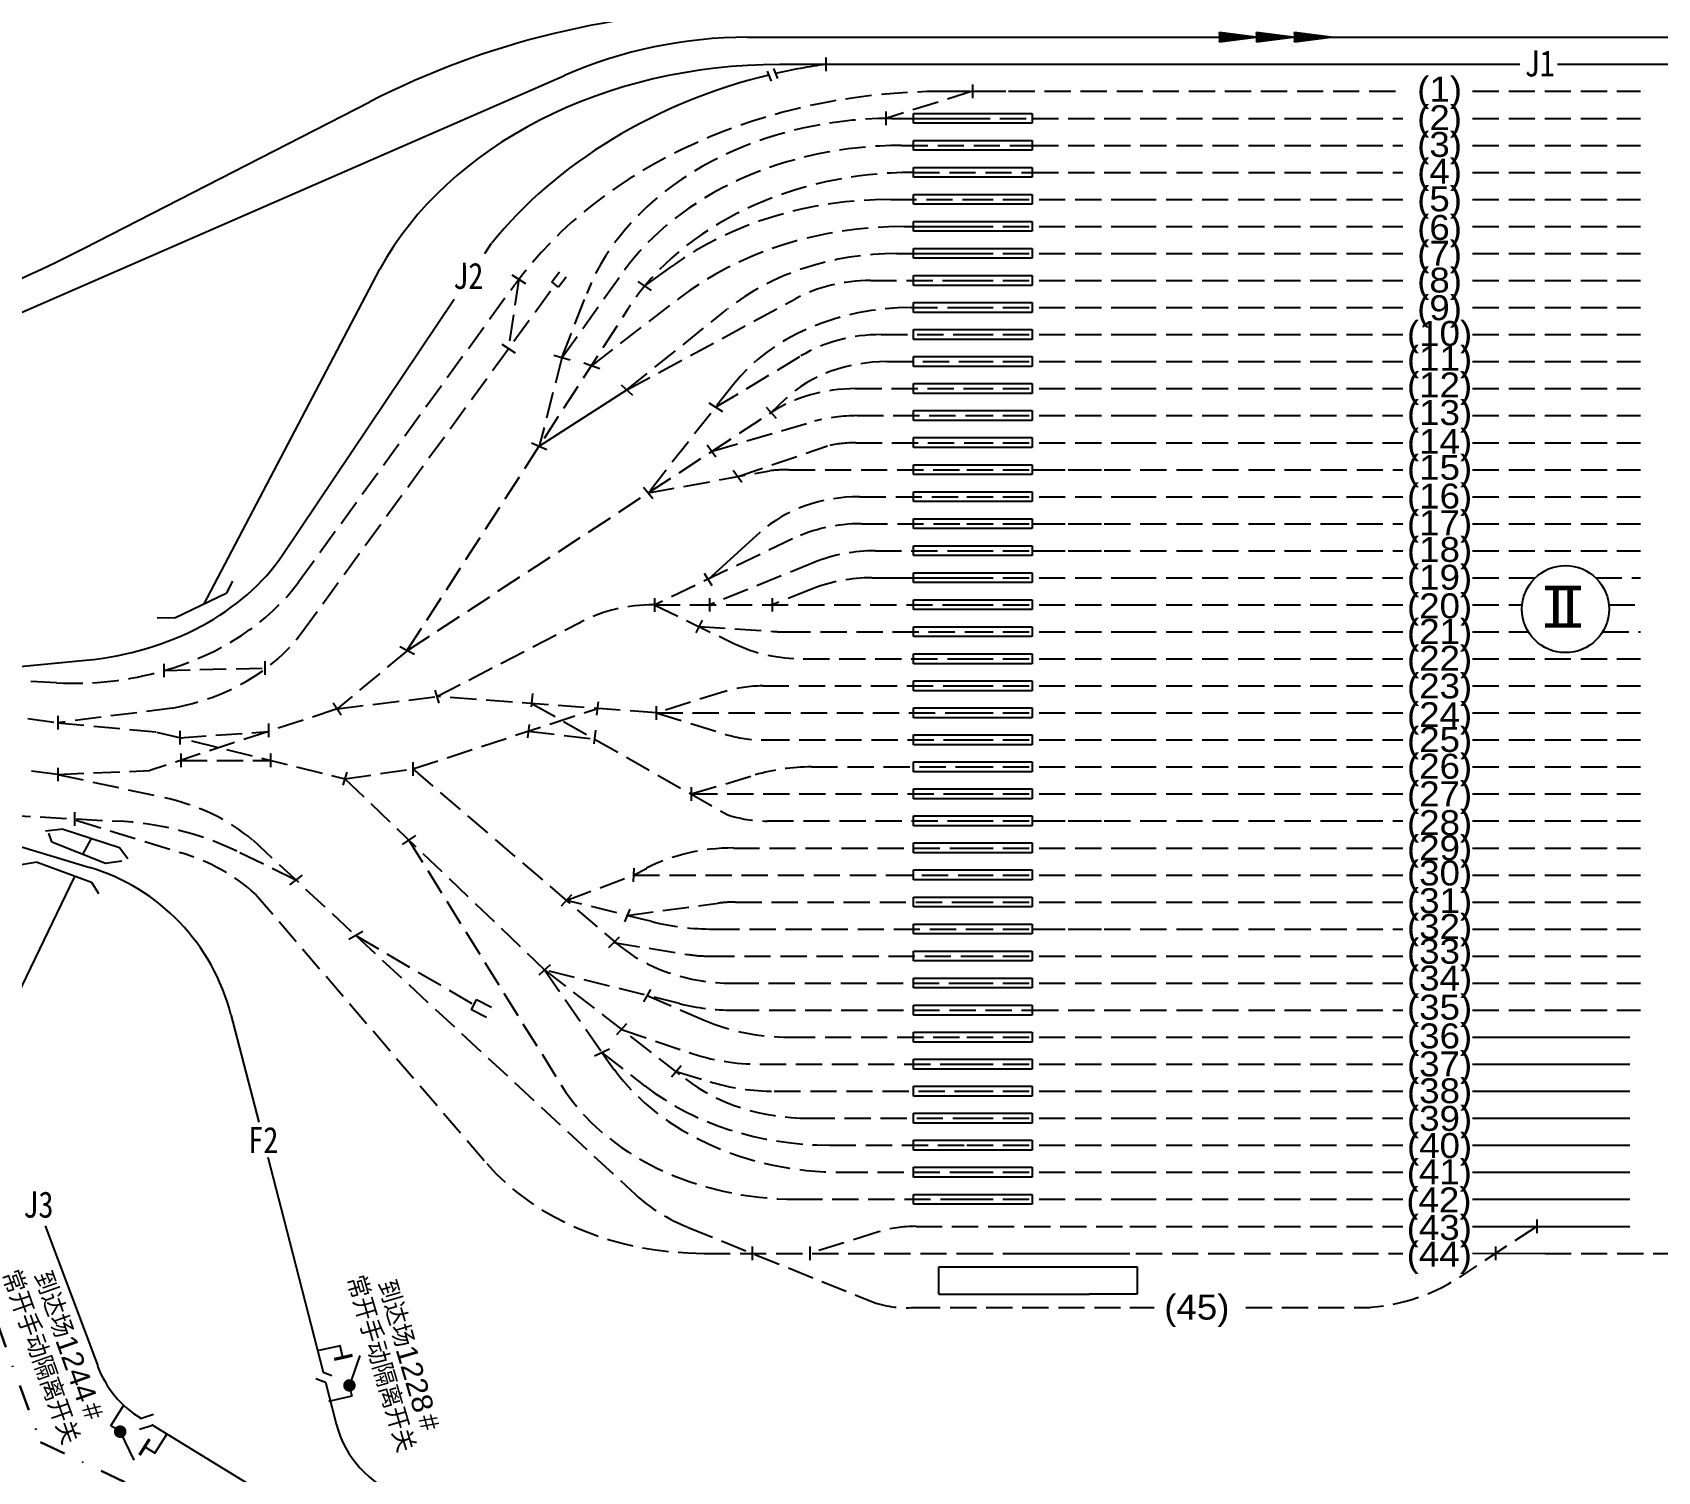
# Model space of a CAD drawing. Extents: x 3783 to 6106, y -2935 to -2515.
# Drawn here: x 4105.9 to 4229.8, y -2766.5 to -2656.8 of the extents above; entities that cross this region are included whole.
import ezdxf
from ezdxf.enums import TextEntityAlignment as Align

# ---------------------------------------------------------------- set-up
doc = ezdxf.new("R2010")
doc.units = 0
doc.header["$MEASUREMENT"] = 0
doc.linetypes.add('DHX3', pattern=[5, 2, -1.5, 0, -1.5])
doc.linetypes.add('XX', pattern=[5.5, 4, -1.5])
doc.layers.get('0').update_dxf_attribs({"linetype": 'CONTINUOUS'})
for name, color, linetype in [('2', 7, 'CONTINUOUS'), ('E_既有线路', 3, 'CONTINUOUS'), ('ZC_站场', 7, 'CONTINUOUS'), ('设计线', 1, 'CONTINUOUS')]:
    doc.layers.add(name, color=color, linetype=linetype)
doc.styles.add('pyf', font='rs9.shx', dxfattribs={"width": 0.7, "height": 1.2, "bigfont": 'hztxt.shx'})
doc.styles.get("Standard").update_dxf_attribs({"font": 'SimSun.ttf', "width": 0.8, "height": 2.5})

msp = doc.modelspace()

# ---------------------------------------------------------------- hatches: boundary and pattern name
h = msp.add_hatch()
h.set_pattern_fill('ANSI38', color=256, scale=0.158523, angle=278.3454, style=0)
h.set_pattern_definition([(44.7591, (4197.076792, -2657.114762), (-0.01395252, 0.01407036), []), (134.7591, (4197.076792, -2657.114762), (-0.0419754, 0.01418819), [0.04953835, -0.029723])])
h.paths.add_polyline_path([(4199.22, -2657.12), (4196.44, -2656.76), (4196.43, -2657.46)])
h = msp.add_hatch()
h.set_pattern_fill('ANSI38', color=256, scale=0.158523, angle=278.3454, style=0)
h.set_pattern_definition([(44.7591, (4199.899302, -2657.114762), (-0.01395252, 0.01407036), []), (134.7591, (4199.899302, -2657.114762), (-0.0419754, 0.01418819), [0.04953835, -0.029723])])
h.paths.add_polyline_path([(4202.04, -2657.12), (4199.26, -2656.76), (4199.26, -2657.46)])
h = msp.add_hatch()
h.set_pattern_fill('ANSI38', color=256, scale=0.158523, angle=278.3454, style=0)
h.set_pattern_definition([(44.7591, (4202.796727, -2657.114775), (-0.01395252, 0.01407036), []), (134.7591, (4202.796727, -2657.114775), (-0.0419754, 0.01418819), [0.04953835, -0.029723])])
h.paths.add_polyline_path([(4204.94, -2657.12), (4202.16, -2656.76), (4202.15, -2657.46)])

# ---------------------------------------------------------------- linework, layer by layer
for p, q in [((4196.44, -2656.76), (4196.43, -2657.46)), ((4199.22, -2657.12), (4196.43, -2657.11)), ((4196.43, -2657.46), (4199.22, -2657.12)), ((4199.22, -2657.12), (4196.44, -2656.76)), ((4199.26, -2656.76), (4199.26, -2657.46)), ((4202.04, -2657.12), (4199.26, -2656.76)), ((4202.04, -2657.12), (4199.26, -2657.11)), ((4199.26, -2657.46), (4202.04, -2657.12)), ((4202.16, -2656.76), (4202.15, -2657.46)), ((4204.94, -2657.12), (4202.15, -2657.11)), ((4202.15, -2657.46), (4204.94, -2657.12)), ((4204.94, -2657.12), (4202.16, -2656.76)), ((4166.42, -2658.67), (4166.42, -2659.7)), ((4161.94, -2659.7), (4162.26, -2660.46)), ((4162.42, -2659.5), (4162.74, -2660.27)), ((4175.89, -2661.24), (4177.18, -2661.24)), ((4177.6, -2660.72), (4177.6, -2661.76)), ((4171, -2662.78), (4171, -2663.82)), ((4171.44, -2663.3), (4177.18, -2663.3)), ((4172.4, -2671.55), (4177.18, -2671.55)), ((4171.82, -2673.61), (4177.18, -2673.61)), ((4145.52, -2675.77), (4146.11, -2675)), ((4152.62, -2676.08), (4154.71, -2674.57)), ((4142.49, -2675.23), (4143.52, -2675.9)), ((4146.04, -2676.17), (4145.52, -2675.77)), ((4146.63, -2675.4), (4146.04, -2676.17)), ((4153.13, -2676.42), (4152.12, -2675.74)), ((4141.71, -2680.53), (4142.74, -2681.19)), ((4143.98, -2688.04), (4145.15, -2688.56)), ((4120.74, -2699.48), (4121.21, -2698.58)), ((4169.94, -2698.33), (4177.18, -2698.33)), ((4116.79, -2701.39), (4120.74, -2699.48)), ((4116.79, -2701.39), (4115.44, -2701.41)), ((4133.95, -2703.56), (4135.05, -2704.16)), ((4115.95, -2704.89), (4115.95, -2705.92)), ((4123.65, -2704.69), (4123.65, -2705.72)), ((4136.6, -2706.89), (4136.92, -2707.89)), ((4144.06, -2707.15), (4143.95, -2708.18)), ((4128.86, -2707.86), (4129.46, -2708.79)), ((4149.06, -2707.78), (4148.94, -2708.81)), ((4153.49, -2708.12), (4153.49, -2709.15)), ((4107.86, -2708.86), (4107.86, -2709.89)), ((4123.92, -2709.44), (4123.92, -2710.48)), ((4143.79, -2709.51), (4143.67, -2710.54)), ((4117.17, -2710.01), (4117.17, -2711.05)), ((4148.86, -2709.95), (4148.74, -2710.98)), ((4117.24, -2711.73), (4117.24, -2712.76)), ((4124.08, -2711.73), (4124.08, -2712.76)), ((4107.86, -2712.81), (4107.86, -2713.84)), ((4129.9, -2713.15), (4129.58, -2714.15)), ((4134.93, -2712.39), (4134.93, -2713.42)), ((4109.13, -2716.21), (4109.13, -2717.24)), ((4108.26, -2717.5), (4106.93, -2717.64)), ((4107.41, -2718.47), (4107.17, -2717.79)), ((4107.41, -2718.47), (4111.49, -2720.09)), ((4108.26, -2717.5), (4112.56, -2718.9)), ((4112.56, -2718.9), (4113.2, -2719.74)), ((4106.28, -2720.01), (4104.92, -2720.25)), ((4106.28, -2720.01), (4110.42, -2721.54)), ((4111.49, -2720.09), (4112.74, -2719.92)), ((4126.49, -2721.01), (4125.53, -2721.74)), ((4110.42, -2721.54), (4110.97, -2722.4)), ((4147.02, -2722.51), (4146.25, -2723.36)), ((4131.12, -2725.3), (4130.04, -2725.91)), ((4145.41, -2727.83), (4144.54, -2728.63)), ((4153.05, -2729.71), (4152.52, -2730.66)), ((4139.39, -2731.28), (4139.78, -2730.49)), ((4139.78, -2730.49), (4140.94, -2731.07)), ((4140.55, -2731.86), (4139.39, -2731.28)), ((4220.63, -2747.26), (4220.63, -2748.3)), ((4160.81, -2749.32), (4160.81, -2750.36)), ((4165.2, -2749.32), (4165.2, -2750.36)), ((4217.49, -2749.32), (4217.49, -2750.36)), ((4175.04, -2752.94), (4175.04, -2750.87)), ((4186.49, -2750.87), (4190.17, -2750.87)), ((4190.17, -2750.87), (4190.17, -2752.94)), ((4190.17, -2752.94), (4186.49, -2752.94))]:
    msp.add_line(p, q)
at = {"color": 11}
for p, q in [((4162.92, -2659.18), (4177.18, -2659.18)), ((4177.18, -2659.18), (4189.61, -2659.18)), ((4189.61, -2659.18), (4219.33, -2659.18)), ((4222.2, -2659.18), (4236.61, -2659.18)), ((4128.35, -2682.54), (4132.42, -2674.79)), ((4118.98, -2700.37), (4128.35, -2682.54)), ((4109.8, -2719.38), (4110.42, -2718.22)), ((4102.93, -2734), (4109.14, -2721.16))]:
    msp.add_line(p, q, dxfattribs=at)
at = {"linetype": 'XX', "ltscale": 0.5}
for p, q in [((4177.6, -2661.24), (4171, -2663.3)), ((4175.4, -2661.24), (4182.19, -2661.24)), ((4177.6, -2661.24), (4210.41, -2661.24)), ((4215.74, -2661.24), (4228.54, -2661.24)), ((4171.44, -2663.3), (4181.92, -2663.3)), ((4182.15, -2663.3), (4210.41, -2663.3)), ((4215.74, -2663.3), (4228.54, -2663.3)), ((4172.2, -2665.37), (4182.15, -2665.37)), ((4182.15, -2665.37), (4210.41, -2665.37)), ((4215.74, -2665.37), (4228.54, -2665.37)), ((4173.09, -2667.43), (4182.15, -2667.43)), ((4182.15, -2667.43), (4210.41, -2667.43)), ((4215.74, -2667.43), (4228.54, -2667.43)), ((4171.34, -2669.49), (4177.18, -2669.49)), ((4177.18, -2669.49), (4189.61, -2669.49)), ((4189.61, -2669.49), (4210.41, -2669.49)), ((4215.74, -2669.49), (4228.54, -2669.49)), ((4177.18, -2671.55), (4189.61, -2671.55)), ((4189.61, -2671.55), (4210.41, -2671.55)), ((4215.74, -2671.55), (4228.54, -2671.55)), ((4177.18, -2673.61), (4189.61, -2673.61)), ((4189.61, -2673.61), (4210.41, -2673.61)), ((4215.74, -2673.61), (4228.54, -2673.61)), ((4146.3, -2681.55), (4150.93, -2675.06)), ((4126.22, -2698.63), (4142.69, -2675.99)), ((4126.45, -2702.53), (4145.78, -2675.97)), ((4143.01, -2675.57), (4142.22, -2680.86)), ((4169.82, -2675.67), (4177.18, -2675.67)), ((4177.18, -2675.67), (4189.61, -2675.67)), ((4189.61, -2675.67), (4210.41, -2675.67)), ((4215.74, -2675.67), (4228.54, -2675.67)), ((4146.3, -2681.55), (4148.19, -2676.65)), ((4148.59, -2682.16), (4155.2, -2677.05)), ((4151.25, -2684), (4164.12, -2677.05)), ((4134.5, -2703.86), (4151.38, -2677.77)), ((4151.25, -2684), (4158.91, -2677.85)), ((4172.94, -2677.73), (4177.18, -2677.73)), ((4177.18, -2677.73), (4189.61, -2677.73)), ((4189.61, -2677.73), (4210.41, -2677.73)), ((4215.74, -2677.73), (4228.54, -2677.73)), ((4170.64, -2679.79), (4177.18, -2679.79)), ((4177.18, -2679.79), (4189.61, -2679.79)), ((4189.61, -2679.79), (4210.41, -2679.79)), ((4215.74, -2679.79), (4228.54, -2679.79)), ((4146.3, -2681.55), (4144.57, -2688.29)), ((4158.01, -2685.33), (4164.53, -2681.41)), ((4171.07, -2681.85), (4177.18, -2681.85)), ((4177.18, -2681.85), (4189.61, -2681.85)), ((4189.61, -2681.85), (4210.41, -2681.85)), ((4215.74, -2681.85), (4228.54, -2681.85)), ((4159.35, -2683.63), (4152.89, -2691.85)), ((4168.68, -2683.91), (4177.18, -2683.91)), ((4177.18, -2683.91), (4189.61, -2683.91)), ((4189.61, -2683.91), (4210.41, -2683.91)), ((4215.74, -2683.91), (4228.54, -2683.91)), ((4134.52, -2703.88), (4162.25, -2685.73)), ((4168.81, -2685.97), (4177.18, -2685.97)), ((4177.18, -2685.97), (4189.61, -2685.97)), ((4189.61, -2685.97), (4210.41, -2685.97)), ((4215.74, -2685.97), (4228.54, -2685.97)), ((4157.76, -2688.67), (4165.56, -2686.39)), ((4159.71, -2690.62), (4166.55, -2688.27)), ((4168.71, -2688.03), (4177.18, -2688.03)), ((4177.18, -2688.03), (4189.61, -2688.03)), ((4189.61, -2688.03), (4210.41, -2688.03)), ((4215.74, -2688.03), (4228.54, -2688.03)), ((4152.89, -2691.85), (4162.16, -2690.17)), ((4163.61, -2690.09), (4177.18, -2690.09)), ((4177.18, -2690.09), (4189.61, -2690.09)), ((4182.15, -2690.09), (4210.41, -2690.09)), ((4215.74, -2690.09), (4228.54, -2690.09)), ((4169, -2692.15), (4177.18, -2692.15)), ((4177.18, -2692.15), (4189.61, -2692.15)), ((4189.61, -2692.15), (4210.41, -2692.15)), ((4215.74, -2692.15), (4228.54, -2692.15)), ((4169.13, -2694.21), (4177.18, -2694.21)), ((4177.18, -2694.21), (4189.61, -2694.21)), ((4182.15, -2694.21), (4210.41, -2694.21)), ((4215.74, -2694.21), (4228.54, -2694.21)), ((4163.89, -2695.36), (4153.35, -2700.41)), ((4165.57, -2697.15), (4157.57, -2700.39)), ((4170.19, -2696.27), (4177.18, -2696.27)), ((4177.18, -2696.27), (4189.61, -2696.27)), ((4182.15, -2696.27), (4210.41, -2696.27)), ((4215.74, -2696.27), (4228.54, -2696.27)), ((4177.18, -2698.33), (4189.61, -2698.33)), ((4189.61, -2698.33), (4210.41, -2698.33)), ((4215.74, -2698.33), (4220.51, -2698.33)), ((4225.12, -2698.33), (4228.54, -2698.33)), ((4165.4, -2699.18), (4162.34, -2700.39)), ((4162.34, -2699.88), (4162.34, -2700.91)), ((4153.31, -2700.39), (4177.18, -2700.39)), ((4153.33, -2700.39), (4159.4, -2703.34)), ((4177.18, -2700.39), (4189.61, -2700.39)), ((4189.61, -2700.39), (4210.41, -2700.39)), ((4215.74, -2700.39), (4219.51, -2700.39)), ((4226.12, -2700.39), (4228.54, -2700.39)), ((4136.76, -2707.39), (4147.77, -2701.69)), ((4156.74, -2702.05), (4162.41, -2702.42)), ((4163.26, -2702.45), (4177.18, -2702.45)), ((4177.18, -2702.45), (4189.61, -2702.45)), ((4189.61, -2702.45), (4210.41, -2702.45)), ((4215.74, -2702.45), (4219.98, -2702.45)), ((4225.65, -2702.45), (4228.54, -2702.45)), ((4134.52, -2703.87), (4129.16, -2708.33)), ((4164.69, -2704.51), (4177.18, -2704.51)), ((4177.18, -2704.51), (4189.61, -2704.51)), ((4189.61, -2704.51), (4210.41, -2704.51)), ((4215.74, -2704.51), (4228.54, -2704.51)), ((4097.56, -2705.8), (4107.76, -2706.32)), ((4115.95, -2705.4), (4123.65, -2705.21)), ((4129.16, -2708.32), (4136.76, -2707.39)), ((4153.49, -2708.63), (4136.76, -2707.39)), ((4158.73, -2707), (4153.51, -2708.63)), ((4161.61, -2706.57), (4177.18, -2706.57)), ((4177.18, -2706.57), (4189.61, -2706.57)), ((4189.61, -2706.57), (4210.41, -2706.57)), ((4215.74, -2706.57), (4228.54, -2706.57)), ((4097.41, -2707.86), (4107.86, -2709.38)), ((4116.61, -2708.27), (4107.86, -2709.38)), ((4129.17, -2708.32), (4114.87, -2713.03)), ((4134.93, -2712.91), (4149, -2708.3)), ((4144.04, -2707.93), (4158.89, -2716.38)), ((4153.49, -2708.63), (4158.79, -2710.27)), ((4153.51, -2708.63), (4177.18, -2708.63)), ((4177.18, -2708.63), (4189.61, -2708.63)), ((4189.61, -2708.63), (4210.41, -2708.63)), ((4215.74, -2708.63), (4228.54, -2708.63)), ((4107.86, -2709.38), (4115.39, -2710.09)), ((4115.39, -2710.09), (4129.74, -2713.65)), ((4117.17, -2710.53), (4123.92, -2710.05)), ((4143.73, -2710.02), (4148.78, -2710.63)), ((4161.65, -2710.69), (4177.18, -2710.69)), ((4177.18, -2710.69), (4189.61, -2710.69)), ((4189.61, -2710.69), (4210.41, -2710.69)), ((4215.74, -2710.69), (4228.54, -2710.69)), ((4107.84, -2713.32), (4098.07, -2712.12)), ((4117.24, -2712.25), (4124.08, -2712.25)), ((4107.84, -2713.32), (4114.87, -2713.03)), ((4107.84, -2713.32), (4115.9, -2715.07)), ((4129.74, -2713.65), (4134.93, -2712.91)), ((4134.93, -2712.91), (4150.45, -2726.2)), ((4156.15, -2714.81), (4161.04, -2713.37)), ((4165.32, -2712.75), (4177.18, -2712.75)), ((4177.18, -2712.75), (4189.61, -2712.75)), ((4189.61, -2712.75), (4210.41, -2712.75)), ((4215.74, -2712.75), (4228.54, -2712.75)), ((4129.74, -2713.65), (4144.99, -2728.24)), ((4156.15, -2714.81), (4177.18, -2714.81)), ((4177.18, -2714.81), (4189.61, -2714.81)), ((4189.61, -2714.81), (4210.41, -2714.81)), ((4215.74, -2714.81), (4228.54, -2714.81)), ((4095.54, -2715.95), (4112.33, -2716.89)), ((4109.23, -2716.8), (4117.28, -2719.3)), ((4161.96, -2716.87), (4177.18, -2716.87)), ((4177.18, -2716.87), (4189.61, -2716.87)), ((4182.15, -2716.87), (4210.41, -2716.87)), ((4215.74, -2716.87), (4228.54, -2716.87)), ((4122.72, -2718.32), (4130.58, -2725.61)), ((4134.61, -2718.32), (4146.26, -2737.04)), ((4126.01, -2721.38), (4121.52, -2719.19)), ((4159.37, -2718.94), (4177.18, -2718.94)), ((4177.18, -2718.94), (4189.61, -2718.94)), ((4189.61, -2718.94), (4210.41, -2718.94)), ((4215.74, -2718.94), (4228.54, -2718.94)), ((4146.63, -2722.93), (4151.75, -2721)), ((4151.75, -2721), (4177.18, -2721)), ((4177.18, -2721), (4189.61, -2721)), ((4189.61, -2721), (4210.41, -2721)), ((4215.74, -2721), (4228.54, -2721)), ((4122.94, -2722.45), (4140.57, -2742.99)), ((4153.16, -2724.55), (4146.63, -2722.93)), ((4151.27, -2724.08), (4158.21, -2723.14)), ((4159.53, -2723.06), (4177.18, -2723.06)), ((4177.18, -2723.06), (4189.61, -2723.06)), ((4189.61, -2723.06), (4210.41, -2723.06)), ((4215.74, -2723.06), (4228.54, -2723.06)), ((4130.58, -2725.61), (4151.9, -2745.35)), ((4130.58, -2725.61), (4139.58, -2730.88)), ((4157.85, -2725.12), (4177.18, -2725.12)), ((4177.18, -2725.12), (4189.61, -2725.12)), ((4182.15, -2725.12), (4210.41, -2725.12)), ((4215.74, -2725.12), (4228.54, -2725.12)), ((4150.24, -2726.14), (4155.88, -2727.05)), ((4157.46, -2727.18), (4177.18, -2727.18)), ((4177.18, -2727.18), (4189.61, -2727.18)), ((4189.61, -2727.18), (4210.41, -2727.18)), ((4215.74, -2727.18), (4228.54, -2727.18)), ((4144.98, -2728.23), (4149.36, -2734.54)), ((4155.27, -2730.8), (4144.99, -2728.24)), ((4144.99, -2728.24), (4155.71, -2736.54)), ((4159.31, -2729.24), (4177.18, -2729.24)), ((4177.18, -2729.24), (4189.61, -2729.24)), ((4189.61, -2729.24), (4210.41, -2729.24)), ((4215.74, -2729.24), (4228.54, -2729.24)), ((4152.79, -2730.18), (4157.15, -2732.06)), ((4159.35, -2731.3), (4182.15, -2731.3)), ((4182.15, -2731.3), (4210.41, -2731.3)), ((4215.74, -2731.3), (4228.54, -2731.3)), ((4150.83, -2732.76), (4156, -2734.53)), ((4163.61, -2733.36), (4177.18, -2733.36)), ((4177.18, -2733.36), (4189.61, -2733.36)), ((4189.61, -2733.36), (4210.41, -2733.36)), ((4149.36, -2734.54), (4152.62, -2737.08)), ((4161.39, -2735.42), (4177.18, -2735.42)), ((4177.18, -2735.42), (4189.61, -2735.42)), ((4189.61, -2735.42), (4210.41, -2735.42)), ((4155.02, -2735.97), (4157.6, -2736.76)), ((4162.49, -2737.48), (4177.18, -2737.48)), ((4177.18, -2737.48), (4189.61, -2737.48)), ((4189.61, -2737.48), (4210.41, -2737.48)), ((4165.1, -2739.54), (4177.18, -2739.54)), ((4177.18, -2739.54), (4189.61, -2739.54)), ((4189.61, -2739.54), (4210.41, -2739.54)), ((4166.72, -2741.6), (4177.18, -2741.6)), ((4177.18, -2741.6), (4189.61, -2741.6)), ((4189.61, -2741.6), (4210.41, -2741.6)), ((4167.62, -2743.66), (4177.18, -2743.66)), ((4177.18, -2743.66), (4189.61, -2743.66)), ((4189.61, -2743.66), (4210.41, -2743.66)), ((4164.16, -2745.72), (4177.18, -2745.72)), ((4177.18, -2745.72), (4189.61, -2745.72)), ((4189.61, -2745.72), (4210.41, -2745.72)), ((4155.92, -2747.86), (4169.85, -2753.49)), ((4170.43, -2748.21), (4165.2, -2749.84)), ((4173.29, -2747.78), (4189.61, -2747.78)), ((4189.61, -2747.78), (4210.41, -2747.78)), ((4220.63, -2747.78), (4214.78, -2751.62)), ((4157.13, -2749.84), (4177.18, -2749.84)), ((4177.18, -2749.84), (4189.61, -2749.84)), ((4181.82, -2749.84), (4210.41, -2749.84)), ((4221.26, -2749.84), (4232.54, -2749.84)), ((4173.15, -2753.96), (4189.61, -2753.96)), ((4189.61, -2753.96), (4191.46, -2753.96)), ((4198.45, -2753.96), (4207.9, -2753.96))]:
    msp.add_line(p, q, dxfattribs=at)
at = {"color": 9, "linetype": 'Continuous'}
for p, q in [((4173.1, -2663.67), (4173.1, -2662.92)), ((4173.1, -2662.92), (4182.15, -2662.92)), ((4182.15, -2663.67), (4173.1, -2663.67)), ((4182.15, -2662.92), (4182.15, -2663.67)), ((4173.1, -2665.73), (4173.1, -2664.98)), ((4173.1, -2664.98), (4182.15, -2664.98)), ((4182.15, -2664.98), (4182.15, -2665.73)), ((4182.15, -2665.73), (4173.1, -2665.73)), ((4173.1, -2667.79), (4173.1, -2667.04)), ((4173.1, -2667.04), (4182.15, -2667.04)), ((4182.15, -2667.04), (4182.15, -2667.79)), ((4182.15, -2667.79), (4173.1, -2667.79)), ((4173.1, -2669.85), (4173.1, -2669.1)), ((4173.1, -2669.1), (4182.15, -2669.1)), ((4182.15, -2669.85), (4173.1, -2669.85)), ((4182.15, -2669.1), (4182.15, -2669.85)), ((4173.1, -2671.91), (4173.1, -2671.16)), ((4173.1, -2671.16), (4182.15, -2671.16)), ((4182.15, -2671.16), (4182.15, -2671.91)), ((4182.15, -2671.91), (4173.1, -2671.91)), ((4173.1, -2673.97), (4173.1, -2673.22)), ((4173.1, -2673.22), (4182.15, -2673.22)), ((4182.15, -2673.22), (4182.15, -2673.97)), ((4182.15, -2673.97), (4173.1, -2673.97)), ((4173.1, -2676.04), (4173.1, -2675.28)), ((4173.1, -2675.28), (4182.15, -2675.28)), ((4182.15, -2676.04), (4173.1, -2676.04)), ((4182.15, -2675.28), (4182.15, -2676.04)), ((4173.1, -2678.1), (4173.1, -2677.34)), ((4173.1, -2677.34), (4182.15, -2677.34)), ((4182.15, -2677.34), (4182.15, -2678.1)), ((4182.15, -2678.1), (4173.1, -2678.1)), ((4173.1, -2680.16), (4173.1, -2679.4)), ((4173.1, -2679.4), (4182.15, -2679.4)), ((4182.15, -2679.4), (4182.15, -2680.16)), ((4182.15, -2680.16), (4173.1, -2680.16)), ((4173.1, -2682.22), (4173.1, -2681.46)), ((4173.1, -2681.46), (4182.15, -2681.46)), ((4182.15, -2682.22), (4173.1, -2682.22)), ((4182.15, -2681.46), (4182.15, -2682.22)), ((4173.1, -2684.28), (4173.1, -2683.52)), ((4173.1, -2683.52), (4182.15, -2683.52)), ((4182.15, -2683.52), (4182.15, -2684.28)), ((4182.15, -2684.28), (4173.1, -2684.28)), ((4173.1, -2686.34), (4173.1, -2685.58)), ((4173.1, -2685.58), (4182.15, -2685.58)), ((4182.15, -2686.34), (4173.1, -2686.34)), ((4182.15, -2685.58), (4182.15, -2686.34)), ((4173.1, -2688.4), (4173.1, -2687.64)), ((4173.1, -2687.64), (4182.15, -2687.64)), ((4182.15, -2688.4), (4173.1, -2688.4)), ((4182.15, -2687.64), (4182.15, -2688.4)), ((4173.1, -2690.46), (4173.1, -2689.71)), ((4173.1, -2689.71), (4182.15, -2689.71)), ((4182.15, -2689.71), (4182.15, -2690.46)), ((4182.15, -2690.46), (4173.1, -2690.46)), ((4173.1, -2692.52), (4173.1, -2691.77)), ((4173.1, -2691.77), (4182.15, -2691.77)), ((4182.15, -2692.52), (4173.1, -2692.52)), ((4182.15, -2691.77), (4182.15, -2692.52)), ((4173.1, -2693.83), (4182.15, -2693.83)), ((4173.1, -2694.58), (4173.1, -2693.83)), ((4182.15, -2694.58), (4173.1, -2694.58)), ((4182.15, -2693.83), (4182.15, -2694.58)), ((4173.1, -2696.64), (4173.1, -2695.89)), ((4173.1, -2695.89), (4182.15, -2695.89)), ((4182.15, -2695.89), (4182.15, -2696.64)), ((4182.15, -2696.64), (4173.1, -2696.64)), ((4173.1, -2698.7), (4173.1, -2697.95)), ((4173.1, -2697.95), (4182.15, -2697.95)), ((4182.15, -2698.7), (4173.1, -2698.7)), ((4182.15, -2697.95), (4182.15, -2698.7)), ((4173.1, -2700.76), (4173.1, -2700.01)), ((4173.1, -2700.01), (4182.15, -2700.01)), ((4182.15, -2700.76), (4173.1, -2700.76)), ((4182.15, -2700.01), (4182.15, -2700.76)), ((4173.1, -2702.82), (4173.1, -2702.07)), ((4173.1, -2702.07), (4182.15, -2702.07)), ((4182.15, -2702.07), (4182.15, -2702.82)), ((4182.15, -2702.82), (4173.1, -2702.82)), ((4173.1, -2704.88), (4173.1, -2704.13)), ((4173.1, -2704.13), (4182.15, -2704.13)), ((4182.15, -2704.88), (4173.1, -2704.88)), ((4182.15, -2704.13), (4182.15, -2704.88)), ((4173.1, -2706.94), (4173.1, -2706.19)), ((4173.1, -2706.19), (4182.15, -2706.19)), ((4182.15, -2706.94), (4173.1, -2706.94)), ((4182.15, -2706.19), (4182.15, -2706.94)), ((4173.1, -2709), (4173.1, -2708.25)), ((4173.1, -2708.25), (4182.15, -2708.25)), ((4182.15, -2708.25), (4182.15, -2709)), ((4182.15, -2709), (4173.1, -2709)), ((4173.1, -2711.06), (4173.1, -2710.31)), ((4173.1, -2710.31), (4182.15, -2710.31)), ((4182.15, -2711.06), (4173.1, -2711.06)), ((4182.15, -2710.31), (4182.15, -2711.06)), ((4173.1, -2713.12), (4173.1, -2712.37)), ((4173.1, -2712.37), (4182.15, -2712.37)), ((4182.15, -2713.12), (4173.1, -2713.12)), ((4182.15, -2712.37), (4182.15, -2713.12)), ((4173.1, -2715.18), (4173.1, -2714.43)), ((4173.1, -2714.43), (4182.15, -2714.43)), ((4182.15, -2714.43), (4182.15, -2715.18)), ((4182.15, -2715.18), (4173.1, -2715.18)), ((4173.1, -2717.24), (4173.1, -2716.49)), ((4173.1, -2716.49), (4182.15, -2716.49)), ((4182.15, -2717.24), (4173.1, -2717.24)), ((4182.15, -2716.49), (4182.15, -2717.24)), ((4173.1, -2719.3), (4173.1, -2718.55)), ((4173.1, -2718.55), (4182.15, -2718.55)), ((4182.15, -2718.55), (4182.15, -2719.3)), ((4182.15, -2719.3), (4173.1, -2719.3)), ((4173.1, -2721.36), (4173.1, -2720.61)), ((4173.1, -2720.61), (4182.15, -2720.61)), ((4182.15, -2720.61), (4182.15, -2721.36)), ((4182.15, -2721.36), (4173.1, -2721.36)), ((4173.1, -2723.42), (4173.1, -2722.67)), ((4173.1, -2722.67), (4182.15, -2722.67)), ((4182.15, -2723.42), (4173.1, -2723.42)), ((4182.15, -2722.67), (4182.15, -2723.42)), ((4173.1, -2725.48), (4173.1, -2724.73)), ((4173.1, -2724.73), (4182.15, -2724.73)), ((4182.15, -2724.73), (4182.15, -2725.48)), ((4182.15, -2725.48), (4173.1, -2725.48)), ((4173.1, -2727.54), (4173.1, -2726.79)), ((4173.1, -2726.79), (4182.15, -2726.79)), ((4182.15, -2726.79), (4182.15, -2727.54)), ((4182.15, -2727.54), (4173.1, -2727.54)), ((4173.1, -2729.6), (4173.1, -2728.85)), ((4173.1, -2728.85), (4182.15, -2728.85)), ((4182.15, -2729.6), (4173.1, -2729.6)), ((4182.15, -2728.85), (4182.15, -2729.6)), ((4173.1, -2731.67), (4173.1, -2730.91)), ((4173.1, -2730.91), (4182.15, -2730.91)), ((4182.15, -2730.91), (4182.15, -2731.67)), ((4182.15, -2731.67), (4173.1, -2731.67)), ((4173.1, -2733.73), (4173.1, -2732.97)), ((4173.1, -2732.97), (4182.15, -2732.97)), ((4182.15, -2732.97), (4182.15, -2733.73)), ((4182.15, -2733.73), (4173.1, -2733.73)), ((4173.1, -2735.79), (4173.1, -2735.03)), ((4173.1, -2735.03), (4182.15, -2735.03)), ((4182.15, -2735.79), (4173.1, -2735.79)), ((4182.15, -2735.03), (4182.15, -2735.79)), ((4173.1, -2737.85), (4173.1, -2737.09)), ((4173.1, -2737.09), (4182.15, -2737.09)), ((4182.15, -2737.09), (4182.15, -2737.85)), ((4182.15, -2737.85), (4173.1, -2737.85)), ((4173.1, -2739.91), (4173.1, -2739.15)), ((4173.1, -2739.15), (4182.15, -2739.15)), ((4182.15, -2739.15), (4182.15, -2739.91)), ((4182.15, -2739.91), (4173.1, -2739.91)), ((4173.1, -2741.97), (4173.1, -2741.21)), ((4173.1, -2741.21), (4182.15, -2741.21)), ((4182.15, -2741.97), (4173.1, -2741.97)), ((4182.15, -2741.21), (4182.15, -2741.97)), ((4173.1, -2744.03), (4173.1, -2743.28)), ((4173.1, -2743.28), (4182.15, -2743.28)), ((4182.15, -2743.28), (4182.15, -2744.03)), ((4182.15, -2744.03), (4173.1, -2744.03)), ((4173.1, -2746.1), (4173.1, -2745.34)), ((4173.1, -2745.34), (4182.15, -2745.34)), ((4182.15, -2745.34), (4182.15, -2746.1)), ((4182.15, -2746.1), (4173.1, -2746.1))]:
    msp.add_line(p, q, dxfattribs=at)
at = {"color": 200}
for p, q in [((4140.42, -2673.6), (4140.94, -2672.82)), ((4125.02, -2696.55), (4138.07, -2677.09)), ((4097.56, -2705.81), (4109.98, -2704.62)), ((4095.54, -2715.95), (4110.3, -2720.41)), ((4121.06, -2731.64), (4123.18, -2739.85)), ((4123.86, -2742.5), (4125.08, -2747.24)), ((4106.9, -2747.74), (4110.9, -2758.42)), ((4125.08, -2747.24), (4128.08, -2758.9))]:
    msp.add_line(p, q, dxfattribs=at)
at = {"linetype": 'XX', "ltscale": 3}
for p, q in [((4146.93, -2681.73), (4145.67, -2681.38)), ((4147.98, -2681.95), (4149.2, -2682.38)), ((4150.82, -2683.61), (4151.68, -2684.4)), ((4144.56, -2688.3), (4151.25, -2684)), ((4157.5, -2685), (4158.53, -2685.66)), ((4162.25, -2685.73), (4163.37, -2684.67)), ((4161.86, -2685.31), (4162.64, -2686.15)), ((4157.37, -2688.2), (4158.04, -2689.1)), ((4159.35, -2690.13), (4160.02, -2691.03)), ((4152.52, -2691.42), (4153.24, -2692.29)), ((4157.44, -2698.45), (4161.45, -2694.83)), ((4157.14, -2697.99), (4157.74, -2698.91)), ((4153.35, -2699.88), (4153.35, -2700.92)), ((4157.55, -2699.88), (4157.55, -2700.91)), ((4156.99, -2701.57), (4156.5, -2702.53)), ((4156.15, -2714.3), (4156.15, -2715.33)), ((4135.12, -2717.98), (4134.11, -2718.66)), ((4151.78, -2720.48), (4151.72, -2721.51)), ((4151.75, -2721), (4152.74, -2720.49)), ((4151.47, -2723.59), (4151.07, -2724.57)), ((4150.65, -2725.73), (4149.84, -2726.55)), ((4151.21, -2732.33), (4150.46, -2733.19)), ((4215.74, -2733.36), (4228.54, -2733.36)), ((4149.93, -2734.28), (4148.78, -2734.81)), ((4149.36, -2734.54), (4150.29, -2735.84)), ((4155.4, -2735.54), (4154.65, -2736.4)), ((4215.74, -2735.42), (4228.54, -2735.42)), ((4215.74, -2737.48), (4228.54, -2737.48)), ((4215.74, -2739.54), (4228.54, -2739.54)), ((4215.74, -2741.6), (4228.54, -2741.6)), ((4215.74, -2743.66), (4228.54, -2743.66)), ((4215.74, -2745.72), (4228.54, -2745.72)), ((4215.74, -2747.78), (4228.54, -2747.78))]:
    msp.add_line(p, q, dxfattribs=at)
at = {"ltscale": 0.1}
for p, q in [((4215.74, -2749.83), (4221.26, -2749.84)), ((4175.04, -2750.87), (4186.49, -2750.87)), ((4175.04, -2752.94), (4186.49, -2752.94))]:
    msp.add_line(p, q, dxfattribs=at)
at = {"color": 40}
for p, q in [((4129.41, -2756.88), (4127.64, -2757.27)), ((4129.6, -2757.77), (4129.4, -2756.88)), ((4130.09, -2759.97), (4130.92, -2757.64)), ((4130.1, -2760.01), (4130.27, -2760.74)), ((4111.91, -2762.98), (4112.87, -2761.44)), ((4130.27, -2760.74), (4128.5, -2761.13)), ((4112.55, -2763.37), (4111.91, -2762.98)), ((4114.19, -2762.41), (4114.23, -2762.43)), ((4112.58, -2763.39), (4113.66, -2765.62)), ((4115.26, -2765.08), (4116.22, -2763.54)), ((4114.49, -2764.58), (4115.27, -2765.07))]:
    msp.add_line(p, q, dxfattribs=at)
at = {"color": 0, "ltscale": 0.5}
for p, q in [((4127.54, -2759.39), (4128.28, -2759.67)), ((4128.08, -2758.9), (4128.75, -2759.16)), ((4115.07, -2762.96), (4114.08, -2763.28)), ((4115.15, -2762.13), (4114.16, -2762.45))]:
    msp.add_line(p, q, dxfattribs=at)
at = {"color": 4, "ltscale": 0.1}
for p, q in [((4128.28, -2759.67), (4129.09, -2762.84)), ((4114.99, -2762.9), (4124.32, -2768.61))]:
    msp.add_line(p, q, dxfattribs=at)
at = {"color": 40, "const_width": 0.24}
for points in [[(4129.63, -2757.77), (4128.93, -2757.92)], [(4129.63, -2757.77), (4130.33, -2757.61)], [(4114.47, -2764.61), (4114.85, -2764)], [(4114.47, -2764.61), (4114.09, -2765.22)]]:
    msp.add_lwpolyline(points, dxfattribs=at)
at = {"color": 40, "const_width": 0.48}
for points in [[(4130.15, -2760.14, -1), (4130.04, -2759.68, -1)], [(4112.41, -2763.31, -1), (4112.82, -2763.56, -1)]]:
    msp.add_lwpolyline(points, format="xyb", close=True, dxfattribs=at)
at = {"linetype": 'XX', "ltscale": 0.5}
for centre, radius, start, end in [((4109.19, -2682.14), 24.23, 266.6303, 286.2014), ((4206.95, -2739.7), 14.27, 270.0003, 303.2719)]:
    msp.add_arc(centre, radius, start, end, dxfattribs=at)
at = {"color": 200}
for centre, radius, start, end in [((4105.71, -2735.58), 15.85, 14.427, 73.17), ((4118.32, -2755.65), 7.93, 200.5199, 238.5481)]:
    msp.add_arc(centre, radius, start, end, dxfattribs=at)
at = {"color": 4, "ltscale": 0.1}
msp.add_arc((4136.77, -2760.87), 7.93, 194.427, 249.749, dxfattribs=at)
at = {"color": 11}
for centre, major_axis, ratio, start_param, end_param in [((4162.92, -2684.63), (-33.07, 0), 0.769231, -1.570796, -0.39686), ((4166.42, -2682.93), (30.19, 9.19), 0.737568, 1.349838, 1.474291)]:
    msp.add_ellipse(centre, major_axis=major_axis, ratio=ratio, start_param=start_param, end_param=end_param, dxfattribs=at)
at = {"color": 200}
for centre, major_axis, ratio, start_param, end_param in [((4166.42, -2682.93), (30.19, 9.19), 0.737568, 1.490914, 2.316967), ((4107.56, -2689.62), (-19.65, 0), 0.769231, 1.694023, 2.665299)]:
    msp.add_ellipse(centre, major_axis=major_axis, ratio=ratio, start_param=start_param, end_param=end_param, dxfattribs=at)
at = {"linetype": 'XX', "ltscale": 0.5}
for centre, major_axis, ratio, start_param, end_param in [((4175.4, -2690.08), (37.48, 0), 0.769231, 1.570796, 2.631182), ((4171.44, -2681.96), (-24.25, 0), 0.769231, -1.570796, -0.288566), ((4171.44, -2681.96), (-24.25, 0), 0.769231, -1.570796, -0.288566), ((4172.2, -2684.02), (-24.25, 0), 0.769231, -1.570796, -0.501338), ((4173.09, -2686.08), (-24.25, 0), 0.769231, -1.570796, -0.461762), ((4171.34, -2688.14), (24.25, 0), 0.769231, 1.570796, 2.326536), ((4172.4, -2690.2), (24.25, 0), 0.769231, 1.570796, 2.359083), ((4171.82, -2687.35), (-17.86, 0), 0.769231, -1.570796, -0.763477), ((4169.82, -2683.3), (-9.92, 0), 0.769231, -1.570796, -0.958582), ((4172.94, -2689.94), (15.88, 0), 0.769231, 1.570796, 2.598371), ((4170.64, -2687.42), (-9.92, 0), 0.769231, -1.570796, -0.906826), ((4171.07, -2689.48), (-9.92, 0), 0.769231, -1.570796, -0.68271), ((4168.68, -2691.54), (-9.92, 0), 0.769231, -1.570796, -0.865794), ((4168.81, -2693.6), (-9.92, 0), 0.769231, -1.570796, -1.237263), ((4168.71, -2693.92), (-7.65, 0), 0.769231, -1.570796, -1.284802), ((4169, -2699.78), (-9.92, 0), 0.769231, -1.570796, -0.705775), ((4169.13, -2701.84), (-9.92, 0), 0.769231, -1.570796, -1.014437), ((4170.19, -2703.9), (9.92, 0), 0.769231, 1.570799, 2.055483), ((4109.08, -2691.25), (-19.65, 0), 0.769231, 1.928058, 2.631182), ((4169.94, -2705.96), (-9.92, 0), 0.769231, -1.570794, -1.094875), ((4153.31, -2708.02), (9.92, 0), 0.769231, 1.570796, 2.16292), ((4112.98, -2696.73), (-15.43, 0), 0.769231, 1.807927, 2.631182), ((4164.69, -2696.88), (9.92, 0), 0.769231, 4.149868, 4.712389), ((4161.61, -2712.46), (-7.65, 0), 0.769231, -1.570796, -1.185545), ((4161.65, -2704.81), (7.65, 0), 0.769231, 4.329922, 4.712389), ((4165.32, -2721.91), (-11.91, 0), 0.769231, -1.570796, -1.203181), ((4111.94, -2725.84), (-14.54, 0), 0.769231, 3.878149, 4.437049), ((4111.02, -2731.96), (19.65, 0), 0.769231, 1.007043, 1.503844), ((4161.96, -2711.02), (7.62, 0), 0.769231, 4.297892, 4.712389), ((4111.83, -2729.67), (14.54, 0), 0.769231, 0.702205, 1.187035), ((4159.37, -2728.09), (-11.91, 0), 0.769231, -1.570796, -0.980381), ((4159.53, -2728.94), (7.65, 0), 0.769231, 1.570796, 1.744488), ((4157.85, -2713.34), (-15.31, 0), 0.769231, 1.259014, 1.570796), ((4159.31, -2720.08), (-11.91, 0), 0.769231, 0.731859, 1.570796), ((4159.35, -2721.12), (13.23, 0), 0.769231, 4.399031, 4.712389), ((4163.61, -2723.18), (-13.23, 0), 0.769231, 1.060487, 1.570796), ((4161.39, -2725.24), (-13.23, 0), 0.769231, 1.15088, 1.570796), ((4167.62, -2728.39), (19.84, 0), 0.769231, 3.650787, 4.712389), ((4164.16, -2730.45), (19.84, 0), 0.769231, 3.587836, 4.712389), ((4166.72, -2726.33), (-19.84, 0), 0.769231, 0.780736, 1.570796), ((4165.1, -2729.36), (-13.23, 0), 0.769231, 0.782495, 1.570796), ((4162.49, -2727.3), (-13.23, 0), 0.769231, 1.191475, 1.570796), ((4157.13, -2734.58), (-19.84, 0), 0.769231, 0.583687, 1.570796), ((4162.08, -2738.85), (13.23, 0), 0.769231, 3.834637, 4.228678), ((4173.29, -2753.64), (-7.62, 0), 0.769231, -1.570796, -1.185545), ((4172.34, -2749.84), (-5.6, 0.31), 0.738539, 1.151304, 1.756865)]:
    msp.add_ellipse(centre, major_axis=major_axis, ratio=ratio, start_param=start_param, end_param=end_param, dxfattribs=at)
at = {"linetype": 'XX', "ltscale": 3}
for centre, major_axis, start_param, end_param in [((4163.61, -2697.72), (-9.92, 0), -1.570796, -1.42375), ((4163.26, -2694.82), (9.92, 0), 4.626681, 4.712389), ((4157.46, -2721.29), (7.65, 0), 4.505203, 4.712389)]:
    msp.add_ellipse(centre, major_axis=major_axis, ratio=0.769231, start_param=start_param, end_param=end_param, dxfattribs=at)
at = {"layer": '2', "color": 200, "linetype": 'DHX3', "lineweight": 30}
for p, q in [((4094.4, -2731.19), (4106.55, -2764.24)), ((4106.55, -2764.24), (4136.29, -2778.31))]:
    msp.add_line(p, q, dxfattribs=at)
at = {"layer": 'E_既有线路'}
msp.add_circle((4222.82, -2700.72), 3.32, dxfattribs=at)
at = {"layer": 'ZC_站场', "color": 51}
for p, q in [((4160.45, -2657.12), (4177.18, -2657.12)), ((4177.18, -2657.12), (4189.61, -2657.12)), ((4189.61, -2657.12), (4221.26, -2657.12)), ((4221.26, -2657.12), (4236.61, -2657.12)), ((4076.23, -2690.7), (4146.5, -2660.03))]:
    msp.add_line(p, q, dxfattribs=at)
msp.add_arc((4160.45, -2692), 34.88, 90, 113.5736, dxfattribs=at)
at = {"layer": '设计线', "color": 30}
msp.add_line((4110.87, -2672.7), (4131.65, -2662.04), dxfattribs=at)
for centre, radius, start, end in [((4160.58, -2718.47), 63.41, 90, 117.1399), ((4038.55, -2531.63), 158.52, 269.8904, 297.1399)]:
    msp.add_arc(centre, radius, start, end, dxfattribs=at)

# ---------------------------------------------------------------- texts
at = {"width": 0.85}
for s, p in [('J1', (4219.7, -2660.11)), ('J2', (4138, -2676.31)), ('F2', (4122.37, -2742.2)), ('J3', (4105.22, -2747.12))]:
    msp.add_text(s, height=2, rotation=0.0313, dxfattribs=at).set_placement(p)
at = {"style": 'pyf', "width": 1.1}
for s, p in [('(1)', (4213.22, -2662.02)), ('(2)', (4213.22, -2664.2)), ('(3)', (4213.22, -2666.24)), ('(4)', (4213.22, -2668.28)), ('(5)', (4213.22, -2670.39)), ('(6)', (4213.22, -2672.57)), ('(7)', (4213.22, -2674.54)), ('(8)', (4213.22, -2676.58)), ('(9)', (4213.22, -2678.69)), ('(10)', (4213.22, -2680.65)), ('(11)', (4213.22, -2682.55)), ('(12)', (4213.22, -2684.58)), ('(13)', (4213.22, -2686.69)), ('(14)', (4213.22, -2688.88)), ('(15)', (4213.22, -2690.86)), ('(16)', (4213.22, -2693.05)), ('(17)', (4213.22, -2695.09)), ('(18)', (4213.22, -2697.12)), ('(19)', (4213.22, -2699.24)), ('(20)', (4213.22, -2701.42)), ('(21)', (4213.22, -2703.38)), ('(22)', (4213.22, -2705.42)), ('(23)', (4213.22, -2707.53)), ('(24)', (4213.22, -2709.72)), ('(25)', (4213.22, -2711.61)), ('(26)', (4213.22, -2713.65)), ('(27)', (4213.22, -2715.76)), ('(28)', (4213.22, -2717.95)), ('(29)', (4213.22, -2719.87)), ('(30)', (4213.22, -2721.79)), ('(31)', (4213.22, -2723.9)), ('(32)', (4213.22, -2725.87)), ('(33)', (4213.22, -2727.76)), ('(34)', (4213.22, -2729.8)), ('(35)', (4213.22, -2732.02)), ('(36)', (4213.22, -2734.21)), ('(37)', (4213.22, -2736.35)), ('(38)', (4213.22, -2738.39)), ('(39)', (4213.22, -2740.5)), ('(40)', (4213.22, -2742.57)), ('(41)', (4213.2, -2744.57)), ('(42)', (4213.17, -2746.71)), ('(43)', (4213.2, -2748.82)), ('(44)', (4213.2, -2750.85)), ('(45)', (4194.71, -2754.89))]:
    msp.add_text(s, height=1.902, dxfattribs=at).set_placement(p, align=Align.CENTER)
at = {"width": 1.04}
for p in [(4220.95, -2702.14), (4222.04, -2702.14)]:
    msp.add_text('I', height=3.21, dxfattribs=at).set_placement(p)
at = {"style": 'pyf', "width": 1.1}
for s, rotation, p in [('常开手动隔离开关', 289.5989, (4105.8, -2758)), ('到达场1244＃', 289.5989, (4107.93, -2757.25)), ('常开手动隔离开关', 286.4008, (4131.73, -2758.47)), ('到达场1228＃', 286.4008, (4133.84, -2757.96))]:
    msp.add_text(s, height=1.585, rotation=rotation, dxfattribs=at).set_placement(p, align=Align.CENTER)

doc.saveas('drawing.dxf')
